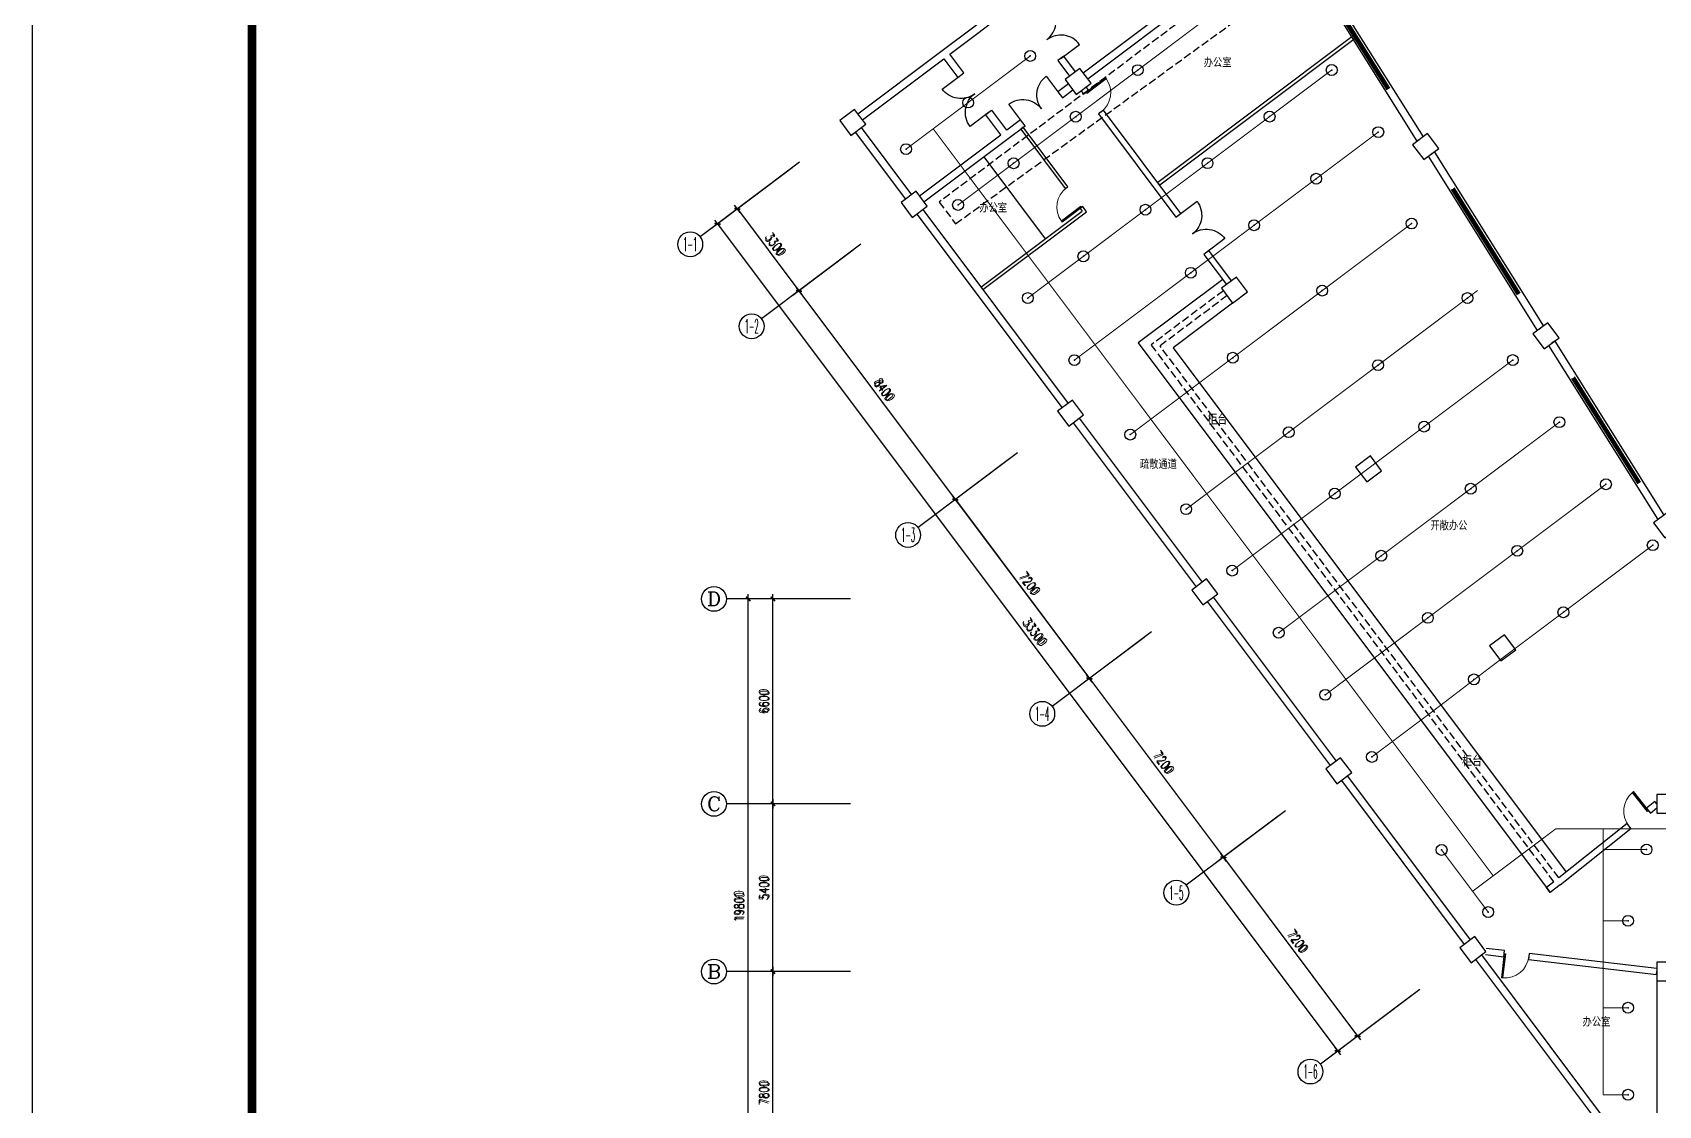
# Model space of a CAD drawing. Extents: x -149393 to 1177518, y -366685 to 296590.
# Drawn here: x 731850 to 784234, y -68511 to -33960 of the extents above; entities that cross this region are included whole.
import ezdxf
from ezdxf.enums import TextEntityAlignment as Align

# ---------------------------------------------------------------- set-up
doc = ezdxf.new("R2010")
doc.units = 0
doc.header["$LTSCALE"] = 1000
doc.header["$MEASUREMENT"] = 0
doc.linetypes.add('DASH', pattern=[0.35, 0.25, -0.1])
doc.linetypes.add('常规', pattern=[20, 10, 0, 10])
doc.layers.get('0').update_dxf_attribs({"linetype": 'CONTINUOUS'})
doc.layers.get('Defpoints').update_dxf_attribs({"linetype": 'CONTINUOUS'})
for name, color, linetype in [('AXIS', 3, 'CONTINUOUS'), ('AXIS_TEXT', 7, 'CONTINUOUS'), ('COLUMN', 9, 'CONTINUOUS'), ('EQUIP-消防', 3, 'CONTINUOUS'), ('PUB_TITLE', 253, 'CONTINUOUS'), ('TEL_TEXT', 7, 'CONTINUOUS'), ('WALL', 9, 'CONTINUOUS'), ('WALL-MOVE', 6, 'CONTINUOUS'), ('WINDOW', 4, 'CONTINUOUS'), ('WIRE-消防', 3, '常规')]:
    doc.layers.add(name, color=color, linetype=linetype)
doc.styles.add('_TCH_AXIS', font='COMPLEX', dxfattribs={"bigfont": 'GBCBIG'})
doc.styles.add('_TCH_DIM_T3', font='SIMPLEX', dxfattribs={"width": 0.705882, "bigfont": 'GBCBIG'})
doc.styles.add('_TEL_DIM', font='', dxfattribs={"width": 0.8, "height": 3.5})
doc.styles.add('COMPLEX', font='COMPLEX')
doc.styles.add('DIM_FONT', font='SIMPLEX.shx', dxfattribs={"width": 0.8})
doc.styles.get("Standard").update_dxf_attribs({"font": 'gbenor.shx', "bigfont": 'gbcbig.shx'})
doc.styles.get('_TEL_DIM').set_extended_font_data('SimSun')
doc.dimstyles.new('_TCH_ARCH&&100', dxfattribs={"dimtxt": 297.5, "dimasz": 100, "dimexe": 250, "dimexo": 300, "dimgap": 126.25, "dimtad": 1, "dimdec": 0, "dimzin": 0, "dimdsep": 46, "dimtxsty": '_TCH_DIM_T3', "dimblk": 'ARCHTICK', "dimcen": 0.09, "dimclrt": 7, "dimazin": 2, "dimtfac": 1, "dimtdec": 0, "dimtix": 1, "dimtmove": 2, "dimatfit": 3, "dimfxl": 1, "dimtolj": 1, "dimtzin": 0, "dimarcsym": 0})
doc.dimstyles.new('DIMN', dxfattribs={"dimtxt": 300, "dimasz": 1, "dimexe": 250, "dimexo": 300, "dimgap": 150, "dimtad": 1, "dimdec": 0, "dimdsep": 46, "dimtxsty": 'DIM_FONT', "dimblk": '_DIMX', "dimcen": 2.5, "dimclrt": 7, "dimadec": 0, "dimazin": 0, "dimtfac": 1, "dimtdec": 0, "dimtix": 1, "dimtmove": 2, "dimatfit": 3, "dimldrblk": '_DIMX', "dimfxl": 1, "dimtolj": 1, "dimarcsym": 0})

# ---------------------------------------------------------------- blocks, each defined once
blk = doc.blocks.new('$equip$00001147')
blk.add_circle((0, 0), 0.5)
at = {"flags": 9}
blk.add_attdef('A', (0, 0), '', height=0.00002, dxfattribs=at)
blk = doc.blocks.new('$equip_U$00000304(cyc-PC)')
blk.add_point((0, 0))
blk.add_blockref('$equip$00001147', (0, 0))
at = {"color": 7, "style": '_TEL_DIM', "flags": 1}
blk.add_attdef('A', text='', height=0.00002, dxfattribs=at).set_placement((0, 0), align=Align.MIDDLE_CENTER)
blk = doc.blocks.new('_DIMX')
blk.add_line((-150, 0), (150, 0))
at = {"const_width": 50}
blk.add_lwpolyline([(-70, -70), (70, 70)], dxfattribs=at)
blk = doc.blocks.new('_ArchTick')
at = {"color": 0, "linetype": 'ByBlock', "const_width": 0.4}
blk.add_lwpolyline([(-0.5, -0.5), (0.5, 0.5)], dxfattribs=at)
blk = doc.blocks.new('*D1071')
at = {"layer": 'AXIS', "color": 0, "lineweight": -2, "transparency": 16777216}
for p, q in [((763340, -47679), (761380, -49149)), ((761580, -48999), (765900, -54759)), ((767660, -53439), (765700, -54909))]:
    blk.add_line(p, q, dxfattribs=at)
at = {"layer": 'Defpoints', "color": 0, "transparency": 16777216}
for p in [(763580, -47499), (767900, -53259), (765900, -54759)]:
    blk.add_point(p, dxfattribs=at)
at = {"layer": 'AXIS', "color": 0, "lineweight": -2, "transparency": 16777216, "xscale": 100, "yscale": 100, "zscale": 100}
for p, rotation in [((761580, -48999), 126.8700000000011), ((765900, -54759), 306.8700000000011)]:
    blk.add_blockref('_ArchTick', p, dxfattribs=dict(at, rotation=rotation))
at = {"layer": 'AXIS', "color": 7, "transparency": 16777216, "insert": (763960, -51714), "char_height": 297.5, "attachment_point": 5, "rotation": 306.87, "style": '_TCH_DIM_T3'}
blk.add_mtext('\\A1;7200', dxfattribs=at)
blk = doc.blocks.new('*D1072')
at = {"layer": 'AXIS', "color": 0, "lineweight": -2, "transparency": 16777216}
for p, q in [((771980, -59199), (770020, -60669)), ((770220, -60519), (774540, -66279)), ((776300, -64959), (774340, -66429))]:
    blk.add_line(p, q, dxfattribs=at)
at = {"layer": 'Defpoints', "color": 0, "transparency": 16777216}
for p in [(772220, -59019), (776540, -64779), (774540, -66279)]:
    blk.add_point(p, dxfattribs=at)
at = {"layer": 'AXIS', "color": 0, "lineweight": -2, "transparency": 16777216, "xscale": 100, "yscale": 100, "zscale": 100}
for p, rotation in [((770220, -60519), 126.8700000000012), ((774540, -66279), 306.8700000000013)]:
    blk.add_blockref('_ArchTick', p, dxfattribs=dict(at, rotation=rotation))
at = {"layer": 'AXIS', "color": 7, "transparency": 16777216, "insert": (772600, -63234), "char_height": 297.5, "attachment_point": 5, "rotation": 306.87, "style": '_TCH_DIM_T3'}
blk.add_mtext('\\A1;7200', dxfattribs=at)
blk = doc.blocks.new('*D1073')
at = {"layer": 'AXIS', "color": 0, "lineweight": -2, "transparency": 16777216}
for p, q in [((756320, -38319), (753720, -40269)), ((753920, -40119), (773900, -66759)), ((776300, -64959), (773700, -66909))]:
    blk.add_line(p, q, dxfattribs=at)
at = {"layer": 'Defpoints', "color": 0, "transparency": 16777216}
for p in [(756560, -38139), (776540, -64779), (773900, -66759)]:
    blk.add_point(p, dxfattribs=at)
at = {"layer": 'AXIS', "color": 0, "lineweight": -2, "transparency": 16777216, "xscale": 100, "yscale": 100, "zscale": 100}
for p, rotation in [((753920, -40119), 126.8700000000008), ((773900, -66759), 306.8700000000008)]:
    blk.add_blockref('_ArchTick', p, dxfattribs=dict(at, rotation=rotation))
at = {"layer": 'AXIS', "color": 7, "transparency": 16777216, "insert": (764130, -53274), "char_height": 297.5, "attachment_point": 5, "rotation": 306.87, "style": '_TCH_DIM_T3'}
blk.add_mtext('\\A1;33300', dxfattribs=at)
blk = doc.blocks.new('*D1074')
at = {"layer": 'AXIS', "color": 0, "lineweight": -2, "transparency": 16777216}
for p, q in [((767660, -53439), (765700, -54909)), ((765900, -54759), (770220, -60519)), ((771980, -59199), (770020, -60669))]:
    blk.add_line(p, q, dxfattribs=at)
at = {"layer": 'Defpoints', "color": 0, "transparency": 16777216}
for p in [(767900, -53259), (772220, -59019), (770220, -60519)]:
    blk.add_point(p, dxfattribs=at)
at = {"layer": 'AXIS', "color": 0, "lineweight": -2, "transparency": 16777216, "xscale": 100, "yscale": 100, "zscale": 100}
for p, rotation in [((765900, -54759), 126.8700000000003), ((770220, -60519), 306.8700000000003)]:
    blk.add_blockref('_ArchTick', p, dxfattribs=dict(at, rotation=rotation))
at = {"layer": 'AXIS', "color": 7, "transparency": 16777216, "insert": (768280, -57474), "char_height": 297.5, "attachment_point": 5, "rotation": 306.87, "style": '_TCH_DIM_T3'}
blk.add_mtext('\\A1;7200', dxfattribs=at)
blk = doc.blocks.new('*D1075')
at = {"layer": 'AXIS', "color": 0, "lineweight": -2, "transparency": 16777216}
for p, q in [((758300, -40959), (756340, -42429)), ((756540, -42279), (761580, -48999)), ((763340, -47679), (761380, -49149))]:
    blk.add_line(p, q, dxfattribs=at)
at = {"layer": 'Defpoints', "color": 0, "transparency": 16777216}
for p in [(758540, -40779), (763580, -47499), (761580, -48999)]:
    blk.add_point(p, dxfattribs=at)
at = {"layer": 'AXIS', "color": 0, "lineweight": -2, "transparency": 16777216, "xscale": 100, "yscale": 100, "zscale": 100}
for p, rotation in [((756540, -42279), 126.8700000000008), ((761580, -48999), 306.8700000000008)]:
    blk.add_blockref('_ArchTick', p, dxfattribs=dict(at, rotation=rotation))
at = {"layer": 'AXIS', "color": 7, "transparency": 16777216, "insert": (759280, -45474), "char_height": 297.5, "attachment_point": 5, "rotation": 306.87, "style": '_TCH_DIM_T3'}
blk.add_mtext('\\A1;8400', dxfattribs=at)
blk = doc.blocks.new('*D1076')
at = {"layer": 'AXIS', "color": 0, "lineweight": -2, "transparency": 16777216}
for p, q in [((756320, -38319), (754360, -39789)), ((754560, -39639), (756540, -42279)), ((758300, -40959), (756340, -42429))]:
    blk.add_line(p, q, dxfattribs=at)
at = {"layer": 'Defpoints', "color": 0, "transparency": 16777216}
for p in [(756560, -38139), (758540, -40779), (756540, -42279)]:
    blk.add_point(p, dxfattribs=at)
at = {"layer": 'AXIS', "color": 0, "lineweight": -2, "transparency": 16777216, "xscale": 100, "yscale": 100, "zscale": 100}
for p, rotation in [((754560, -39639), 126.8700000000016), ((756540, -42279), 306.8700000000015)]:
    blk.add_blockref('_ArchTick', p, dxfattribs=dict(at, rotation=rotation))
at = {"layer": 'AXIS', "color": 7, "transparency": 16777216, "insert": (755770, -40794), "char_height": 297.5, "attachment_point": 5, "rotation": 306.87, "style": '_TCH_DIM_T3'}
blk.add_mtext('\\A1;3300', dxfattribs=at)
blk = doc.blocks.new('*D1082')
at = {"layer": 'AXIS', "color": 0, "lineweight": -2, "transparency": 16777216}
for p, q in [((757905, -64198), (755455, -64198)), ((755705, -71998), (755705, -64198)), ((757905, -71998), (755455, -71998))]:
    blk.add_line(p, q, dxfattribs=at)
at = {"layer": 'Defpoints', "color": 0, "transparency": 16777216}
for p in [(755705, -64198), (758205, -64198), (758205, -71998)]:
    blk.add_point(p, dxfattribs=at)
at = {"layer": 'AXIS', "color": 0, "lineweight": -2, "transparency": 16777216, "xscale": 100, "yscale": 100, "zscale": 100}
for p, rotation in [((755705, -64198), 90), ((755705, -71998), 270)]:
    blk.add_blockref('_ArchTick', p, dxfattribs=dict(at, rotation=rotation))
at = {"layer": 'AXIS', "color": 7, "transparency": 16777216, "insert": (755430, -68098), "char_height": 297.5, "attachment_point": 5, "rotation": 90, "style": '_TCH_DIM_T3'}
blk.add_mtext('\\A1;7800', dxfattribs=at)
blk = doc.blocks.new('*D1083')
at = {"layer": 'AXIS', "color": 0, "lineweight": -2, "transparency": 16777216}
for p, q in [((757605, -52198), (754655, -52198)), ((754905, -71998), (754905, -52198)), ((757605, -71998), (754655, -71998))]:
    blk.add_line(p, q, dxfattribs=at)
at = {"layer": 'Defpoints', "color": 0, "transparency": 16777216}
for p in [(754905, -52198), (757905, -52198), (757905, -71998)]:
    blk.add_point(p, dxfattribs=at)
at = {"layer": 'AXIS', "color": 0, "lineweight": -2, "transparency": 16777216, "xscale": 100, "yscale": 100, "zscale": 100}
for p, rotation in [((754905, -52198), 90), ((754905, -71998), 270)]:
    blk.add_blockref('_ArchTick', p, dxfattribs=dict(at, rotation=rotation))
at = {"layer": 'AXIS', "color": 7, "transparency": 16777216, "insert": (754630, -62098), "char_height": 297.5, "attachment_point": 5, "rotation": 90, "style": '_TCH_DIM_T3'}
blk.add_mtext('\\A1;19800', dxfattribs=at)
blk = doc.blocks.new('*D1084')
at = {"layer": 'AXIS', "color": 0, "lineweight": -2, "transparency": 16777216}
for p, q in [((757905, -58798), (755455, -58798)), ((755705, -64198), (755705, -58798)), ((757905, -64198), (755455, -64198))]:
    blk.add_line(p, q, dxfattribs=at)
at = {"layer": 'Defpoints', "color": 0, "transparency": 16777216}
for p in [(755705, -58798), (758205, -58798), (758205, -64198)]:
    blk.add_point(p, dxfattribs=at)
at = {"layer": 'AXIS', "color": 0, "lineweight": -2, "transparency": 16777216, "xscale": 100, "yscale": 100, "zscale": 100}
for p, rotation in [((755705, -58798), 90), ((755705, -64198), 270)]:
    blk.add_blockref('_ArchTick', p, dxfattribs=dict(at, rotation=rotation))
at = {"layer": 'AXIS', "color": 7, "transparency": 16777216, "insert": (755430, -61498), "char_height": 297.5, "attachment_point": 5, "rotation": 90, "style": '_TCH_DIM_T3'}
blk.add_mtext('\\A1;5400', dxfattribs=at)
blk = doc.blocks.new('*D1085')
at = {"layer": 'AXIS', "color": 0, "lineweight": -2, "transparency": 16777216}
for p, q in [((757905, -52198), (755455, -52198)), ((755705, -58798), (755705, -52198)), ((757905, -58798), (755455, -58798))]:
    blk.add_line(p, q, dxfattribs=at)
at = {"layer": 'Defpoints', "color": 0, "transparency": 16777216}
for p in [(755705, -52198), (758205, -52198), (758205, -58798)]:
    blk.add_point(p, dxfattribs=at)
at = {"layer": 'AXIS', "color": 0, "lineweight": -2, "transparency": 16777216, "xscale": 100, "yscale": 100, "zscale": 100}
for p, rotation in [((755705, -52198), 90), ((755705, -58798), 270)]:
    blk.add_blockref('_ArchTick', p, dxfattribs=dict(at, rotation=rotation))
at = {"layer": 'AXIS', "color": 7, "transparency": 16777216, "insert": (755430, -55498), "char_height": 297.5, "attachment_point": 5, "rotation": 90, "style": '_TCH_DIM_T3'}
blk.add_mtext('\\A1;6600', dxfattribs=at)
blk = doc.blocks.new('_FZHK')
blk.add_lwpolyline([(-0.5, -0.5), (0.5, -0.5), (0.5, 0.5), (-0.5, 0.5)], close=True)
blk = doc.blocks.new('_AXISO')
blk.add_circle((0, 0), 0.5)
at = {"layer": 'AXIS_TEXT', "style": 'COMPLEX', "width": 1.041667}
blk.add_attdef('A', text='', height=0.56, dxfattribs=at).set_placement((-0.25, -0.28), (0.25, -0.28), align=Align.FIT)
blk = doc.blocks.new('$TCHSYS$WIN2D')
for p, q in [((-0.5, 0.5), (0.5, 0.5)), ((0.5, 0.167), (-0.5, 0.167)), ((0.5, -0.167), (-0.5, -0.167)), ((-0.5, -0.5), (0.5, -0.5))]:
    blk.add_line(p, q)
blk = doc.blocks.new('$DorLib2D$00000001')
for p, q in [((0.45, 0.975), (0.5, 0.975)), ((0.45, 0), (0.45, 0.975)), ((0.5, 0), (0.5, 0.975)), ((0.5, 0), (0.45, 0))]:
    blk.add_line(p, q)
at = {"lineweight": 13}
blk.add_arc((0.475, 0), 0.975, 91.46928, 180, dxfattribs=at)

msp = doc.modelspace()

# ---------------------------------------------------------------- linework, layer by layer
for points in [[(770194.5, -41913.4), (767474.5, -43953.4), (780748.5, -61652)], [(770514.5, -42673.4), (768594.5, -44113.4), (781255.3, -60994.4)]]:
    msp.add_lwpolyline(points)
at = {"layer": 'AXIS'}
for p, q in [((756559.9, -38139.3), (753359.9, -40539.3)), ((758539.9, -40779.3), (755339.9, -43179.3)), ((758539.9, -40779.3), (755339.9, -43179.3)), ((763579.9, -47499.3), (760379.9, -49899.3)), ((758205.1, -52198.2), (754205.1, -52198.2)), ((767900, -53259.3), (764700, -55659.3)), ((758205.1, -58798.2), (754205.1, -58798.2)), ((758205.1, -58798.2), (754205.1, -58798.2)), ((772220, -59019.3), (769020, -61419.3)), ((758205.1, -64198.2), (754205.1, -64198.2)), ((758205.1, -64198.2), (754205.1, -64198.2)), ((776540, -64779.3), (773340, -67179.3))]:
    msp.add_line(p, q, dxfattribs=at)
for centre in [(753039.9, -40779.3), (755019.9, -43419.3), (760059.9, -50139.3), (753805.1, -52198.2), (764380, -55899.3), (753805.1, -58798.2), (753805.1, -64198.2)]:
    msp.add_circle(centre, 400, dxfattribs=at)
at = {"layer": 'PUB_TITLE'}
msp.add_lwpolyline([(731849.9, -12676.1), (850649.9, -12676.1), (850649.9, -96684.6), (731849.9, -96684.6)], close=True, dxfattribs=at)
at = {"layer": 'PUB_TITLE', "const_width": 270.7}
msp.add_lwpolyline([(738921.3, -14090.4), (849235.6, -14090.4), (849235.6, -95270.4), (738921.3, -95270.4), (738921.3, -14090.4)], close=True, dxfattribs=at)
at = {"layer": 'WALL', "color": 59}
for p, q in [((765702.4, -35257.4), (771899.2, -30609.8)), ((765846.4, -35449.4), (772043.2, -30801.8)), ((772294.9, -30838), (776452.4, -37457.5)), ((772492.9, -30701.9), (776650.3, -37321.5)), ((761159.2, -34539.8), (763242.4, -32977.4)), ((761399.2, -34659.8), (763386.4, -33169.4)), ((758442.5, -36577.4), (761159.2, -34539.8)), ((758586.5, -36769.4), (761207.2, -34803.8)), ((761207.2, -34803.8), (761657.8, -35404.6)), ((761849.8, -35260.6), (761399.2, -34659.8)), ((765074.6, -34720.2), (764882.6, -34864.2)), ((764882.6, -34864.2), (765258.4, -35365.4)), ((765450.4, -35221.4), (765074.6, -34720.2)), ((761657.8, -35404.6), (761849.8, -35260.6)), ((765222.4, -35617.4), (764883.8, -35871.3)), ((764883.8, -35871.3), (765027.8, -36063.3)), ((765027.8, -36063.3), (765366.4, -35809.4)), ((762557.8, -36604.6), (762749.8, -36460.6)), ((763043.2, -37251.8), (762559.3, -36606.7)), ((763235.2, -37107.8), (762751.3, -36462.7)), ((758358.5, -37165.4), (759978.5, -39325.4)), ((758550.5, -37021.4), (760170.5, -39181.4)), ((763683.8, -36771.4), (763235.2, -37107.8)), ((763283.2, -37371.8), (763827.8, -36963.4)), ((763827.8, -36963.4), (763683.8, -36771.4)), ((760422.5, -39217.4), (763043.2, -37251.8)), ((760566.5, -39409.4), (763283.2, -37371.8)), ((776554, -37393.7), (776452.4, -37457.5)), ((776817.7, -37946), (780329, -43549.9)), ((777015.7, -37810), (776914, -37873.7)), ((777015.7, -37810), (780527, -43414)), ((760338.5, -39805.4), (765018.5, -46045.4)), ((760530.5, -39661.4), (765210.5, -45901.4)), ((780430.7, -43486.2), (780329, -43549.9)), ((780892.3, -43902.4), (780790.7, -43966.2)), ((780892.3, -43902.4), (784410.8, -49501.1)), ((780694.3, -44038.5), (784212.9, -49637.2)), ((765378.5, -46525.4), (769338.5, -51805.4)), ((765570.5, -46381.4), (769530.5, -51661.4)), ((769698.5, -52285.4), (773658.5, -57565.4)), ((769890.5, -52141.4), (773850.5, -57421.4)), ((774018.5, -58045.4), (777978.5, -63325.4)), ((774210.5, -57901.4), (778170.5, -63181.4)), ((778338.5, -63805.4), (782728.2, -69658.2)), ((778530.5, -63661.4), (782938.2, -69538.2)), ((784183.2, -64498.2), (784183.2, -66509.1)), ((784183.2, -66509.1), (784183.2, -69538.2))]:
    msp.add_line(p, q, dxfattribs=at)
at = {"layer": 'WALL'}
for p, q in [((765634.4, -35833.4), (765714.3, -35939.8)), ((765714.3, -35939.8), (765874.3, -35819.8)), ((765874.3, -35819.8), (765794.4, -35713.4)), ((766354.3, -36459.8), (766194.3, -36579.8)), ((766194.3, -36579.8), (768687.3, -39903.8)), ((768847.3, -39783.8), (766354.3, -36459.8)), ((768687.3, -39903.8), (768847.3, -39783.8)), ((769747.3, -40983.8), (769587.3, -41103.8)), ((769587.3, -41103.8), (770314.5, -42073.4)), ((770474.5, -41953.4), (769747.3, -40983.8)), ((784121, -58719.9), (783846.9, -58937.5)), ((783846.9, -58937.5), (783971.2, -59094.1)), ((783971.2, -59094.1), (784183.2, -58925.9)), ((784183.2, -58798.2), (784121, -58719.9)), ((783220.3, -59434.8), (781020.2, -61181)), ((781064.1, -61401.6), (783344.6, -59591.5)), ((783344.6, -59591.5), (783220.3, -59434.8)), ((780863.5, -61305.4), (780624.2, -61495.4)), ((780748.5, -61652), (780624.2, -61495.4)), ((781064.1, -61401.6), (780748.5, -61652)), ((778662.9, -63652.7), (779251.6, -63721.6)), ((779274.9, -63523), (778686.1, -63454)), ((779251.6, -63721.6), (779274.9, -63523)), ((780069.4, -63616), (780046.2, -63814.6)), ((780046.2, -63814.6), (784171.5, -64297.6)), ((784183.2, -64097.6), (780069.4, -63616)), ((784171.5, -64297.6), (784183.2, -64198.2))]:
    msp.add_line(p, q, dxfattribs=at)
at = {"layer": 'WALL', "linetype": 'DASH'}
for p, q in [((770214.5, -42273.4), (767894.5, -44013.4)), ((770334.5, -42433.4), (768174.5, -44053.4)), ((780863.5, -61305.4), (767894.5, -44013.4)), ((781020.2, -61181), (768174.5, -44053.4))]:
    msp.add_line(p, q, dxfattribs=at)
msp.add_lwpolyline([(771760.7, -31393.4), (761062.2, -39417.3), (761588.2, -40118.6), (772415.9, -32267), (771760.7, -31393.4)], dxfattribs=at)
at = {"layer": 'WALL'}
msp.add_lwpolyline([(762497.7, -37960.9), (764477.7, -40600.9)], dxfattribs=at)
at = {"layer": 'WALL-MOVE', "color": 59}
for p, q in [((774402.5, -34069.8), (768104.5, -38793.4)), ((774462.5, -34149.8), (768164.5, -38873.4)), ((774462.5, -34149.8), (774402.5, -34069.8)), ((763766.5, -37009.4), (763686.5, -37069.4)), ((763686.5, -37069.4), (765124, -38986.1)), ((765204, -38926.1), (763766.5, -37009.4)), ((765124, -38986.1), (765204, -38926.1)), ((768164.5, -38873.4), (768104.5, -38793.4)), ((762402.5, -42157.4), (765666.5, -39709.4)), ((762462.5, -42237.4), (765806.5, -39729.4)), ((765684, -39566.1), (765604, -39626.1)), ((765604, -39626.1), (765666.5, -39709.4)), ((765806.5, -39729.4), (765684, -39566.1)), ((762402.5, -42157.4), (762462.5, -42237.4))]:
    msp.add_line(p, q, dxfattribs=at)
at = {"layer": 'WINDOW', "color": 59, "extrusion": (7.34766e-17, -9.79684e-17, -1)}
msp.add_lwpolyline([(-764978.6, -34792.2), (-765578.6, -34342.2, -0.4142136), (-764528.6, -34192.2, -0.4142136), (-764678.6, -33142.2), (-764078.6, -33592.2)], format="xyb", dxfattribs=at)
at = {"layer": 'WINDOW', "color": 59, "extrusion": (0, 0, -1)}
for points in [[(-762653.8, -36532.6), (-762053.8, -36982.6, 0.4142136), (-762203.8, -35932.6, 0.4142136), (-761153.8, -35782.6), (-761753.8, -35332.6)], [(-768767.3, -39843.8), (-769367.3, -39393.8, 0.4142136), (-769217.3, -40443.8, 0.4142136), (-770267.3, -40593.8), (-769667.3, -41043.8)]]:
    msp.add_lwpolyline(points, format="xyb", dxfattribs=at)
at = {"layer": 'WINDOW', "color": 59}
msp.add_lwpolyline([(763755.8, -36867.4), (763305.8, -36267.4, -0.4142136), (764355.8, -36417.4, -0.4142136), (764505.8, -35367.4), (764955.8, -35967.3)], format="xyb", dxfattribs=at)
at = {"layer": 'WIRE-消防', "linetype": '常规', "const_width": 35}
for points in [[(769458.6, -33670.2), (767458.6, -35170.2)], [(763992.3, -34715.1), (761992.3, -36215.1)], [(767458.6, -35170.2), (765458.6, -36670.2)], [(771706, -36666.7), (773706, -35166.7)], [(761992.3, -36215.1), (759992.3, -37715.1)], [(765458.6, -36670.2), (763458.6, -38170.2)], [(769706, -38166.7), (771706, -36666.7)], [(760866, -37059.9), (778908, -61115.8)], [(775206, -37166.7), (773206, -38666.7)], [(763458.6, -38170.2), (761668.8, -39512.5)], [(767706, -39666.7), (769706, -38166.7)], [(773206, -38666.7), (771206, -40166.7)], [(765706, -41166.7), (767706, -39666.7)], [(771206, -40166.7), (769166, -41696.7)], [(776280.2, -40111), (775006, -41066.7)], [(763916.2, -42509), (765706, -41166.7)], [(775006, -41066.7), (773006, -42566.7)], [(769166, -41696.7), (767206, -43166.7)], [(778406, -42266.7), (776006, -44066.7)], [(773006, -42566.7), (771006, -44066.7)], [(767206, -43166.7), (765416.2, -44509)], [(771006, -44066.7), (769006, -45566.7)], [(776006, -44066.7), (773606, -45866.7)], [(775089.7, -47844.8), (779539.8, -44507.2)], [(769006, -45566.7), (767216.2, -46909)], [(773606, -45866.7), (771206, -47666.7)], [(781039.8, -46507.2), (776589.7, -49844.8)], [(771206, -47666.7), (769016.2, -49309)], [(772689.7, -49644.8), (775089.7, -47844.8)], [(782539.8, -48507.2), (780489.7, -50044.8)], [(770499.8, -51287.2), (772689.7, -49644.8)], [(776589.7, -49844.8), (774189.7, -51644.8)], [(780489.7, -50044.8), (778089.7, -51844.8)], [(784049.1, -50469.4), (779255.5, -54064.6)], [(774189.7, -51644.8), (771999.8, -53287.2)], [(778089.7, -51844.8), (775689.7, -53644.8)], [(775689.7, -53644.8), (773499.8, -55287.2)], [(779255.5, -54064.6), (777017.7, -55773.8)], [(777017.7, -55773.8), (774999.9, -57287.2)], [(780926, -59602.4), (778244.6, -61613.4)], [(784779.7, -59602.4), (780926, -59602.4)], [(782451.4, -59602.4), (782451.4, -68164.3)], [(777247.2, -60283.7), (778747.2, -62283.7)], [(783848.4, -60268.5), (782451.4, -60268.5)], [(783252.5, -62564.3), (782451.4, -62564.3)], [(783252.5, -65364.3), (782451.4, -65364.3)], [(783252.5, -68164.3), (782451.4, -68164.3)]]:
    msp.add_lwpolyline(points, dxfattribs=at)
msp.add_lwpolyline([(783830.1, -59602.4), (783830.1, -59602.4)], close=True, dxfattribs=at)

# ---------------------------------------------------------------- block references
at = {"layer": 'AXIS'}
ref = msp.add_blockref('_AXISO', (768700, -61659.3), dxfattribs=dict(at, xscale=800, yscale=800, zscale=800))
ref.add_attrib('A', '1-5', dxfattribs={"layer": 'AXIS_TEXT', "height": 452.55, "style": '_TCH_AXIS', "width": 0.381818}).set_placement((768473.7, -61885.5), (768926.2, -61885.5), align=Align.FIT)
ref = msp.add_blockref('_AXISO', (773020, -67419.3), dxfattribs=dict(at, xscale=800, yscale=800, zscale=800))
ref.add_attrib('A', '1-6', dxfattribs={"layer": 'AXIS_TEXT', "height": 452.55, "style": '_TCH_AXIS', "width": 0.381818}).set_placement((772793.7, -67645.5), (773246.3, -67645.5), align=Align.FIT)
at = {"layer": 'COLUMN', "color": 59}
for p, xscale, yscale, zscale, rotation in [((765534.4, -35533.4), 599.9999999999445, 599.9999999999445, 599.9999999999445, 306.8699999999949), ((758274.5, -36853.4), 599.999999999962, 599.999999999962, 599.999999999962, 36.87000000000402), ((776734, -37633.7), 599.9999999999562, 599.9999999999562, 599.9999999999562, 306.869999999994), ((760254.5, -39493.4), 599.999999999962, 599.999999999962, 599.999999999962, 36.87000000000402), ((770574.5, -42253.4), 599.9999999999445, 599.9999999999445, 599.9999999999445, 306.8699999999949), ((780610.7, -43726.2), 599.9999999999562, 599.9999999999562, 599.9999999999562, 306.869999999994), ((765294.5, -46213.4), 600.0000000000464, 600.0000000000464, 600.0000000000464, 36.86999999999623), ((774894.5, -48013.4), 600.0000000000144, 600.0000000000144, 600.0000000000144, 306.8700000000038), ((784494.5, -49813.3), 600.0000000000464, 600.0000000000464, 600.0000000000464, 36.86999999999623), ((769614.5, -51973.4), 599.999999999962, 599.999999999962, 599.999999999962, 36.87000000000402), ((779214.5, -53773.4), 600.0000000000464, 600.0000000000464, 600.0000000000464, 216.8699999999962), ((773934.5, -57733.4), 599.999999999962, 599.999999999962, 599.999999999962, 36.87000000000402), ((778254.5, -63493.4), 600.000000000026, 600.000000000026, 600.000000000026, 306.8700000000029)]:
    msp.add_blockref('_FZHK', p, dxfattribs=dict(at, xscale=xscale, yscale=yscale, zscale=zscale, rotation=rotation))
at = {"layer": 'COLUMN', "color": 59, "xscale": 600, "yscale": 600, "zscale": 600}
for p in [(784483.2, -58798.2), (784483.2, -64198.2)]:
    msp.add_blockref('_FZHK', p, dxfattribs=at)
at = {"layer": 'EQUIP-消防', "xscale": 350, "yscale": 350, "zscale": 350}
for p in [(763992.3, -34715.1), (767458.6, -35170.2), (773706, -35166.7), (761992.3, -36215.1), (765458.6, -36670.2), (771706, -36666.7), (775206, -37166.7), (759992.3, -37715.1), (763458.6, -38170.2), (769706, -38166.7), (773206, -38666.7), (767706, -39666.7), (771206, -40166.7), (776280.2, -40111), (765706, -41166.7), (769166, -41696.7), (763916.2, -42509), (773400.2, -42271), (778080.2, -42511), (765416.2, -44509), (770520.2, -44431), (775200.2, -44671), (779539.8, -44507.2), (776683.8, -46649.2), (781039.8, -46507.2), (767216.2, -46909), (772320.2, -46831), (773803.8, -48809.2), (778183.8, -48649.2), (782539.8, -48507.2), (769016.2, -49309), (775303.8, -50809.2), (779683.8, -50649.2), (784049.1, -50469.4), (770499.8, -51287.2), (776803.8, -52809.2), (781169.1, -52629.5), (771999.8, -53287.2), (778289.1, -54789.5), (773499.8, -55287.2), (774999.9, -57287.2), (777247.2, -60283.7), (783848.4, -60268.5), (778747.2, -62283.7), (783252.5, -62564.3), (783252.5, -65364.3), (783252.5, -68164.3)]:
    msp.add_blockref('$equip_U$00000304(cyc-PC)', p, dxfattribs=at)
at = {"layer": 'EQUIP-消防', "linetype": 'DASH', "xscale": 350, "yscale": 350, "zscale": 350}
msp.add_blockref('$equip_U$00000304(cyc-PC)', (761668.8, -39512.5), dxfattribs=at)
at = {"layer": 'WINDOW', "color": 59}
for name, p, xscale, yscale, zscale, rotation in [('$TCHSYS$WIN2D', (774472.6, -34079.7), -4000, -100, -4000, 302.1314705764352), ('$DorLib2D$00000001', (766034.3, -36199.8), 799.9999999999998, -800, 799.9999999999998, 126.8699999999967), ('$DorLib2D$00000001', (765404, -39276.1), -799.9999999999999, 800, -799.9999999999999, 126.8700000000356), ('$TCHSYS$WIN2D', (778672.3, -40680), -4000, -100, -4000, 302.0702169118882), ('$TCHSYS$WIN2D', (782552.6, -46769.8), -4000, -100, -4000, 302.1473537362165), ('$DorLib2D$00000001', (783595.7, -59264.5), -800, -800, -800, 218.4390985222292), ('$DorLib2D$00000001', (779660.5, -63668.8), 800, 800, 800, 173.3229017729289)]:
    msp.add_blockref(name, p, dxfattribs=dict(at, xscale=xscale, yscale=yscale, zscale=zscale, rotation=rotation))

# ---------------------------------------------------------------- texts
at = {"layer": 'AXIS', "color": 7, "style": '_TCH_AXIS'}
for s, height, width, p, p2 in [('1-1', 452.55, 0.42, (752813.7, -41005.6), (753266.2, -41005.6)), ('1-2', 452.55, 0.381818, (754793.7, -43645.6), (755246.2, -43645.6)), ('1-3', 452.55, 0.381818, (759833.7, -50365.6), (760286.2, -50365.6)), ('D', 452.5, 1.235294, (753578.8, -52424.5), (754031.4, -52424.5)), ('1-4', 452.55, 0.368421, (764153.7, -56125.6), (764606.2, -56125.6)), ('C', 452.5, 1.4, (753578.8, -59024.5), (754031.4, -59024.5)), ('B', 452.5, 1.235294, (753578.8, -64424.5), (754031.4, -64424.5))]:
    msp.add_text(s, height=height, dxfattribs=dict(at, width=width)).set_placement(p, p2, align=Align.FIT)
at = {"layer": 'TEL_TEXT', "color": 59, "style": '_TEL_DIM', "width": 0.8}
for s, p in [('办公室', (769584.9, -35048.8)), ('办公室', (762353.9, -39726.4)), ('疏散通道', (767526.5, -47982.4)), ('开敞办公', (776885.9, -49961.7)), ('办公室', (781790, -65941.4))]:
    msp.add_text(s, height=265.82, dxfattribs=at).set_placement(p)
at = {"layer": 'TEL_TEXT', "linetype": 'DASH'}
for p in [(769704.3, -46589), (777908.9, -57586.8)]:
    msp.add_text('柜台', height=337.59, dxfattribs=at).set_placement(p)

# ---------------------------------------------------------------- dimensions: what is measured, and where the dimension line sits
at = {"layer": 'AXIS'}
for p1, p2, distance in [((756559.9, -38139.3), (776540, -64779.3), -3300), ((756559.9, -38139.3), (758539.9, -40779.3), -2500), ((758539.9, -40779.3), (763579.9, -47499.3), -2500), ((763579.9, -47499.3), (767900, -53259.3), -2500), ((757905.1, -71998.2), (757905.1, -52198.2), 3000), ((758205.1, -58798.2), (758205.1, -52198.2), 2500), ((767900, -53259.3), (772220, -59019.3), -2500), ((758205.1, -64198.2), (758205.1, -58798.2), 2500), ((772220, -59019.3), (776540, -64779.3), -2500), ((758205.1, -71998.2), (758205.1, -64198.2), 2500)]:
    msp.add_aligned_dim(p1=p1, p2=p2, distance=distance, dimstyle='DIMN', dxfattribs=at).render()
for p1, p2, distance, picture, middle in [((756559.9, -38139.3), (776540, -64779.3), -3300, '*D1073', (764130, -53274.3)), ((756559.9, -38139.3), (758539.9, -40779.3), -2500, '*D1076', (755769.9, -40794.3)), ((758539.9, -40779.3), (763579.9, -47499.3), -2500, '*D1075', (759279.9, -45474.3)), ((763579.9, -47499.3), (767900, -53259.3), -2500, '*D1071', (763960, -51714.3)), ((757905.1, -71998.2), (757905.1, -52198.2), 3000, '*D1083', (754630.1, -62098.2)), ((758205.1, -58798.2), (758205.1, -52198.2), 2500, '*D1085', (755430.1, -55498.2)), ((767900, -53259.3), (772220, -59019.3), -2500, '*D1074', (768280, -57474.3)), ((758205.1, -64198.2), (758205.1, -58798.2), 2500, '*D1084', (755430.1, -61498.2)), ((772220, -59019.3), (776540, -64779.3), -2500, '*D1072', (772600, -63234.3)), ((758205.1, -71998.2), (758205.1, -64198.2), 2500, '*D1082', (755430.1, -68098.2))]:
    dim = msp.add_aligned_dim(p1=p1, p2=p2, distance=distance, dimstyle='_TCH_ARCH&&100', dxfattribs=at)
    dim.commit()
    dim.dimension.update_dxf_attribs({"geometry": picture, "text_midpoint": middle})

doc.saveas('drawing.dxf')
